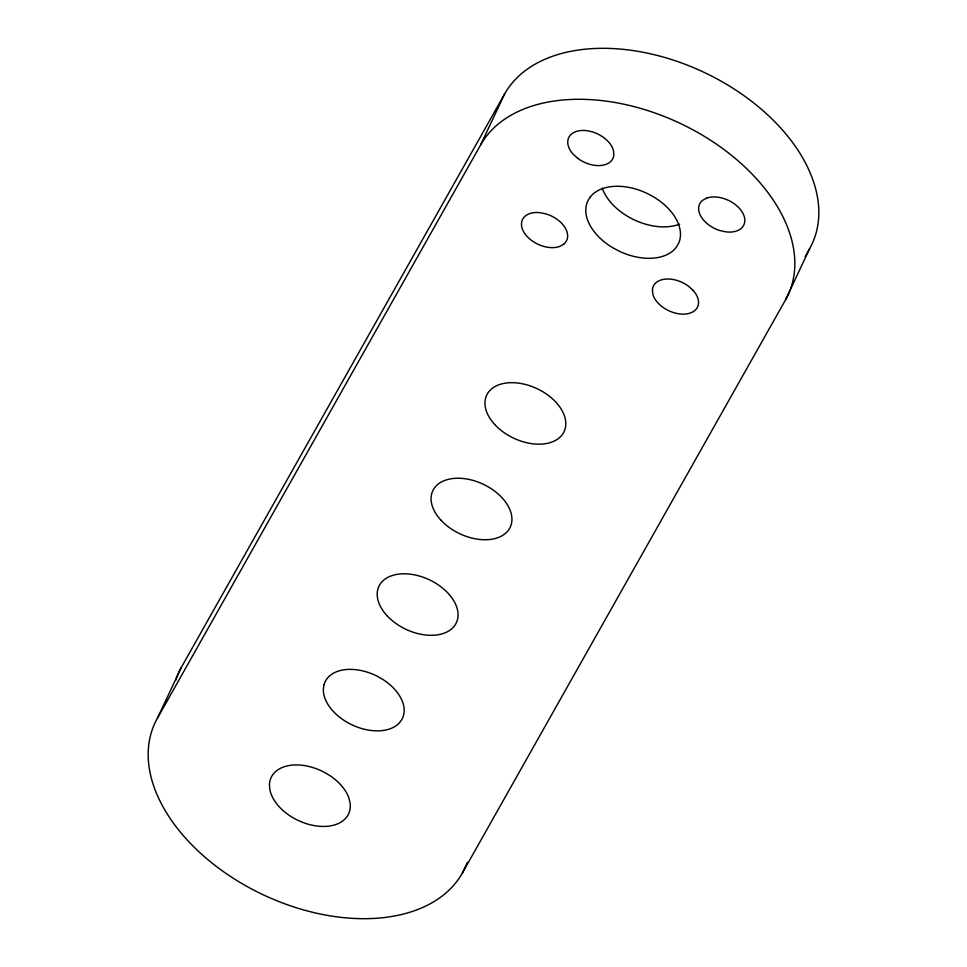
<?xml version="1.0" encoding="UTF-8"?>
<svg xmlns="http://www.w3.org/2000/svg" width="967" height="967" viewBox="0 0 967 967"><rect width="100%" height="100%" fill="white"/><g stroke="black" fill="none" stroke-linecap="round" stroke-linejoin="round"><path stroke-width="1.45" d="M157.416 718.239L181.397 667.266L504.665 93.872A171.111 109.537 25.2 0 1 711.011 75.752A171.111 109.537 25.2 0 1 809.584 248.761L785.603 299.734L462.335 873.128A171.111 109.537 25.2 0 1 255.989 891.248A171.111 109.537 25.2 0 1 157.416 718.239L480.684 144.845L504.665 93.872M462.335 873.128L467.387 862.395M805.136 256.654L809.584 248.761M480.684 144.845A171.111 109.537 25.2 0 1 687.017 126.725A171.111 109.537 25.2 0 1 785.603 299.734M679.692 224.126A50.115 32.08 25.2 0 1 602.211 188.069M175.668 680.393A171.111 109.537 25.2 0 1 181.397 667.266M323.993 684.733L323.341 689.084A42.778 27.378 25.2 0 0 353.318 725.455A42.778 27.378 25.2 0 0 399.286 722.978L401.861 719.484A42.778 27.378 25.2 0 0 383.017 679.547L377.215 676.223A42.778 27.378 25.2 0 0 323.993 684.733M590.353 196.845L587.706 201.148A50.115 32.08 25.2 0 0 612.848 247.794L619.787 251.456A50.115 32.08 25.2 0 0 675.921 247.733L678.568 243.43A50.115 32.08 25.2 0 0 653.438 196.797L646.488 193.122A50.115 32.08 25.2 0 0 590.353 196.845M563.604 244.288L559.567 246.476A24.441 15.653 25.2 0 1 523.715 231.899A24.441 15.653 25.2 0 1 540.335 212.716L546.355 214.021A24.441 15.653 25.2 0 1 563.604 244.288M706.708 198.102L702.683 200.29A24.441 15.653 25.2 0 0 719.932 230.569L725.951 231.875A24.441 15.653 25.2 0 0 742.571 212.68A24.441 15.653 25.2 0 0 706.708 198.102M302.526 822.313L296.398 819.581A42.778 27.378 25.2 0 1 269.793 789.277L269.455 784.66A42.778 27.378 25.2 0 1 323.341 771.799L329.143 775.123A42.778 27.378 25.2 0 1 348.628 797.304L349.945 802.09A42.778 27.378 25.2 0 1 302.526 822.313M577.746 158.346L573.262 154.309A24.441 15.653 25.2 0 1 580.853 130.545A24.441 15.653 25.2 0 1 613.525 150.779L613.852 155.167A24.441 15.653 25.2 0 1 577.746 158.346M693.013 290.281L688.528 286.244A24.441 15.653 25.2 0 0 652.435 289.411L652.749 293.811A24.441 15.653 25.2 0 0 685.422 314.045A24.441 15.653 25.2 0 0 693.013 290.281M440.783 520.004A42.778 27.378 25.2 0 0 509.621 528.357A42.778 27.378 25.2 0 0 464.112 478.617A42.778 27.378 25.2 0 0 440.783 520.004M494.657 424.44A42.778 27.378 25.2 0 0 563.495 432.781A42.778 27.378 25.2 0 0 517.986 383.053A42.778 27.378 25.2 0 0 494.657 424.44M386.909 615.568A42.778 27.378 25.2 0 0 455.747 623.92A42.778 27.378 25.2 0 0 410.238 574.18A42.778 27.378 25.2 0 0 386.909 615.568"/></g></svg>
